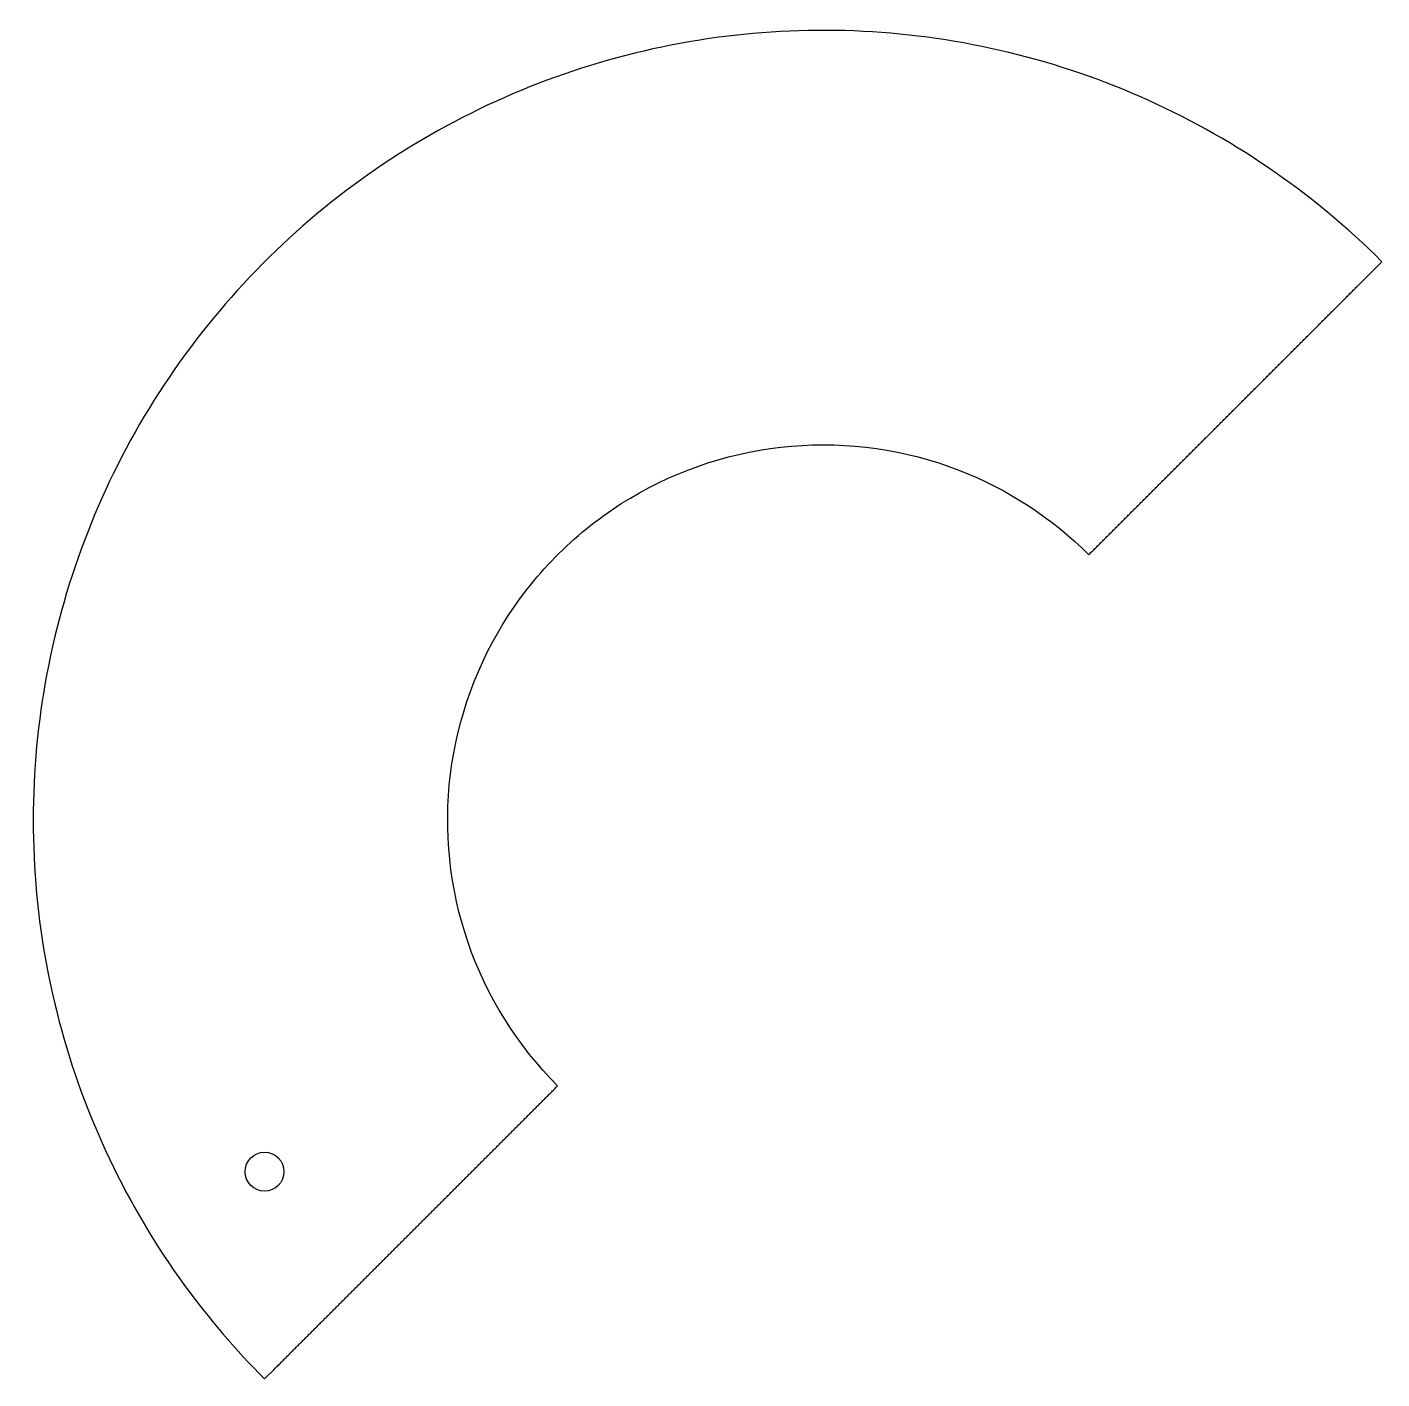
# Model space of a CAD drawing. Extents: x 203.22 to 209.76, y 23.15 to 29.68.
import ezdxf

# ---------------------------------------------------------------- set-up
doc = ezdxf.new("R2010")
doc.units = 0
doc.header["$LTSCALE"] = 12
doc.header["$MEASUREMENT"] = 0
doc.layers.add('marking', color=11, linetype='CONTINUOUS')
doc.layers.add('REPAD', color=7, linetype='CONTINUOUS')

msp = doc.modelspace()

# ---------------------------------------------------------------- linework, layer by layer
at = {"layer": 'marking'}
msp.add_circle((204.3706, 24.1549), 0.0938, dxfattribs=at)
at = {"layer": 'REPAD'}
for points, knots in [([(209.7626, 28.5464), (209.4272, 28.8818), (209.0286, 29.1538), (208.1595, 29.5338), (207.6892, 29.6418), (206.7414, 29.6788), (206.2641, 29.6078), (205.368, 29.2967), (204.9495, 29.0566), (204.2285, 28.4402), (203.9263, 28.064), (203.4797, 27.2271), (203.3354, 26.7667), (203.2247, 25.8246), (203.2583, 25.3432), (203.4987, 24.4256), (203.7055, 23.9897), (204.1014, 23.4461), (204.2305, 23.2951), (204.3706, 23.1549)], [0, 0, 0, 0, 0.118796, 0.118796, 0.237592, 0.237592, 0.356389, 0.356389, 0.475185, 0.475185, 0.593981, 0.593981, 0.712777, 0.712777, 0.831573, 0.831573, 0.95037, 0.95037, 1, 1, 1, 1]), ([(208.3483, 27.1323), (208.3528, 27.1368), (208.3621, 27.1462), (208.3762, 27.1603), (208.3907, 27.1747), (208.4051, 27.1891), (208.4195, 27.2036), (208.434, 27.218), (208.4484, 27.2324), (208.4628, 27.2469), (208.4772, 27.2613), (208.4917, 27.2757), (208.5061, 27.2902), (208.5205, 27.3046), (208.535, 27.319), (208.5494, 27.3335), (208.5638, 27.3479), (208.5783, 27.3623), (208.5927, 27.3767), (208.6071, 27.3912), (208.6216, 27.4056), (208.636, 27.42), (208.6504, 27.4345), (208.6649, 27.4489), (208.6793, 27.4633), (208.6937, 27.4778), (208.7082, 27.4922), (208.7226, 27.5066), (208.737, 27.521), (208.7515, 27.5355), (208.7659, 27.5499), (208.7803, 27.5643), (208.7947, 27.5788), (208.8092, 27.5932), (208.8236, 27.6076), (208.838, 27.6221), (208.8525, 27.6365), (208.8669, 27.6509), (208.8813, 27.6654), (208.8958, 27.6798), (208.9102, 27.6942), (208.9246, 27.7086), (208.9391, 27.7231), (208.9535, 27.7375), (208.9679, 27.7519), (208.9824, 27.7664), (208.9968, 27.7808), (209.0112, 27.7952), (209.0257, 27.8097), (209.0401, 27.8241), (209.0545, 27.8385), (209.069, 27.8529), (209.0834, 27.8674), (209.0978, 27.8818), (209.1122, 27.8962), (209.1267, 27.9107), (209.1411, 27.9251), (209.1555, 27.9395), (209.17, 27.9539), (209.1844, 27.9684), (209.1988, 27.9828), (209.2133, 27.9972), (209.2277, 28.0117), (209.2421, 28.0261), (209.2566, 28.0405), (209.271, 28.055), (209.2854, 28.0694), (209.2999, 28.0838), (209.3143, 28.0982), (209.3287, 28.1127), (209.3432, 28.1271), (209.3576, 28.1415), (209.372, 28.156), (209.3864, 28.1704), (209.4009, 28.1848), (209.4153, 28.1992), (209.4297, 28.2137), (209.4442, 28.2281), (209.4586, 28.2425), (209.473, 28.257), (209.4875, 28.2714), (209.5019, 28.2858), (209.5163, 28.3002), (209.5308, 28.3147), (209.5452, 28.3291), (209.5596, 28.3435), (209.5741, 28.358), (209.5885, 28.3724), (209.6029, 28.3868), (209.6174, 28.4012), (209.6318, 28.4157), (209.6462, 28.4301), (209.6607, 28.4445), (209.6751, 28.459), (209.6943, 28.4782), (209.7088, 28.4926), (209.7626, 28.5464)], [0.0312499, 0.0312499, 0.0312499, 0.0312499, 0.040818, 0.0510225, 0.0612269, 0.0714314, 0.0816358, 0.0918403, 0.1020447, 0.1122492, 0.1224536, 0.132658, 0.1428625, 0.1530669, 0.1632713, 0.1734757, 0.1836801, 0.1938844, 0.2040888, 0.2142932, 0.2244975, 0.2347019, 0.2449062, 0.2551105, 0.2653149, 0.2755192, 0.2857235, 0.2959278, 0.3061321, 0.3163364, 0.3265406, 0.3367449, 0.3469492, 0.3571534, 0.3673576, 0.3775619, 0.3877661, 0.3979703, 0.4081745, 0.4183787, 0.4285829, 0.4387871, 0.4489912, 0.4591954, 0.4693995, 0.4796037, 0.4898078, 0.5000119, 0.510216, 0.5204201, 0.5306242, 0.5408283, 0.5510323, 0.5612364, 0.5714404, 0.5816445, 0.5918485, 0.6020525, 0.6122565, 0.6224605, 0.6326645, 0.6428684, 0.6530724, 0.6632763, 0.6734803, 0.6836842, 0.6938881, 0.704092, 0.7142959, 0.7244998, 0.7347037, 0.7449075, 0.7551114, 0.7653152, 0.775519, 0.7857228, 0.7959266, 0.8061304, 0.8163342, 0.826538, 0.8367417, 0.8469454, 0.8571492, 0.8673529, 0.8775566, 0.8877603, 0.8979639, 0.9081676, 0.9183713, 0.9285749, 0.9387785, 0.9489821, 0.9591857, 0.9693893, 0.9795929, 1, 1, 1, 1]), ([(205.785, 24.5691), (205.785, 24.5691), (205.785, 24.5691), (205.785, 24.5691), (205.5908, 24.7632), (205.4417, 25.0019), (205.2634, 25.5209), (205.2341, 25.8009), (205.3014, 26.3456), (205.3981, 26.61), (205.6977, 27.0701), (205.9005, 27.2652), (206.3716, 27.5469), (206.6395, 27.6333), (207.1863, 27.6799), (207.4649, 27.64), (207.9554, 27.4502), (208.1704, 27.3101), (208.3483, 27.1323), (208.3483, 27.1323), (208.3483, 27.1323), (208.3483, 27.1323)], [0, 0, 0, 0, 0, 0, 0, 0.144595, 0.144595, 0.289191, 0.289191, 0.433786, 0.433786, 0.578381, 0.578381, 0.722977, 0.722977, 0.867572, 0.867572, 1, 1, 1, 1.000002, 1.000002, 1.000002, 1.000002]), ([(204.3706, 23.1549), (204.4245, 23.2088), (204.4389, 23.2232), (204.4581, 23.2424), (204.4726, 23.2568), (204.487, 23.2713), (204.5014, 23.2857), (204.5159, 23.3001), (204.5303, 23.3146), (204.5447, 23.329), (204.5592, 23.3434), (204.5736, 23.3578), (204.588, 23.3723), (204.6024, 23.3867), (204.6169, 23.4011), (204.6313, 23.4156), (204.6457, 23.43), (204.6602, 23.4444), (204.6746, 23.4588), (204.689, 23.4733), (204.7035, 23.4877), (204.7179, 23.5021), (204.7323, 23.5166), (204.7468, 23.531), (204.7612, 23.5454), (204.7756, 23.5599), (204.7901, 23.5743), (204.8045, 23.5887), (204.8189, 23.6031), (204.8334, 23.6176), (204.8478, 23.632), (204.8622, 23.6464), (204.8767, 23.6609), (204.8911, 23.6753), (204.9055, 23.6897), (204.9199, 23.7041), (204.9344, 23.7186), (204.9488, 23.733), (204.9632, 23.7474), (204.9777, 23.7619), (204.9921, 23.7763), (205.0065, 23.7907), (205.021, 23.8052), (205.0354, 23.8196), (205.0498, 23.834), (205.0643, 23.8484), (205.0787, 23.8629), (205.0931, 23.8773), (205.1076, 23.8917), (205.122, 23.9062), (205.1364, 23.9206), (205.1509, 23.935), (205.1653, 23.9494), (205.1797, 23.9639), (205.1942, 23.9783), (205.2086, 23.9927), (205.223, 24.0072), (205.2374, 24.0216), (205.2519, 24.036), (205.2663, 24.0505), (205.2807, 24.0649), (205.2952, 24.0793), (205.3096, 24.0937), (205.324, 24.1082), (205.3385, 24.1226), (205.3529, 24.137), (205.3673, 24.1515), (205.3818, 24.1659), (205.3962, 24.1803), (205.4106, 24.1948), (205.4251, 24.2092), (205.4395, 24.2236), (205.4539, 24.2381), (205.4684, 24.2525), (205.4828, 24.2669), (205.4972, 24.2813), (205.5116, 24.2958), (205.5261, 24.3102), (205.5405, 24.3246), (205.5549, 24.3391), (205.5694, 24.3535), (205.5838, 24.3679), (205.5982, 24.3824), (205.6127, 24.3968), (205.6271, 24.4112), (205.6415, 24.4257), (205.656, 24.4401), (205.6704, 24.4545), (205.6848, 24.4689), (205.6993, 24.4834), (205.7137, 24.4978), (205.7281, 24.5122), (205.7426, 24.5267), (205.757, 24.5411), (205.7711, 24.5552), (205.7804, 24.5645), (205.785, 24.5691)], [0, 0, 0, 0, 0.0204071, 0.0306107, 0.0408143, 0.0510179, 0.0612215, 0.0714251, 0.0816287, 0.0918324, 0.1020361, 0.1122397, 0.1224434, 0.1326471, 0.1428508, 0.1530546, 0.1632583, 0.173462, 0.1836658, 0.1938696, 0.2040734, 0.2142772, 0.224481, 0.2346848, 0.2448886, 0.2550925, 0.2652963, 0.2755002, 0.2857041, 0.295908, 0.3061119, 0.3163158, 0.3265197, 0.3367237, 0.3469276, 0.3571316, 0.3673355, 0.3775395, 0.3877435, 0.3979475, 0.4081515, 0.4183555, 0.4285596, 0.4387636, 0.4489677, 0.4591717, 0.4693758, 0.4795799, 0.489784, 0.4999881, 0.5101922, 0.5203963, 0.5306005, 0.5408046, 0.5510088, 0.5612129, 0.5714171, 0.5816213, 0.5918255, 0.6020297, 0.6122339, 0.6224381, 0.6326424, 0.6428466, 0.6530508, 0.6632551, 0.6734594, 0.6836636, 0.6938679, 0.7040722, 0.7142765, 0.7244808, 0.7346851, 0.7448895, 0.7550938, 0.7652981, 0.7755025, 0.7857068, 0.7959112, 0.8061156, 0.8163199, 0.8265243, 0.8367287, 0.8469331, 0.8571375, 0.867342, 0.8775464, 0.8877508, 0.8979553, 0.9081597, 0.9183642, 0.9285686, 0.9387731, 0.9489775, 0.959182, 0.9687501, 0.9687501, 0.9687501, 0.9687501])]:
    msp.add_open_spline(points, degree=3, knots=knots, dxfattribs=at)

doc.saveas('drawing.dxf')
